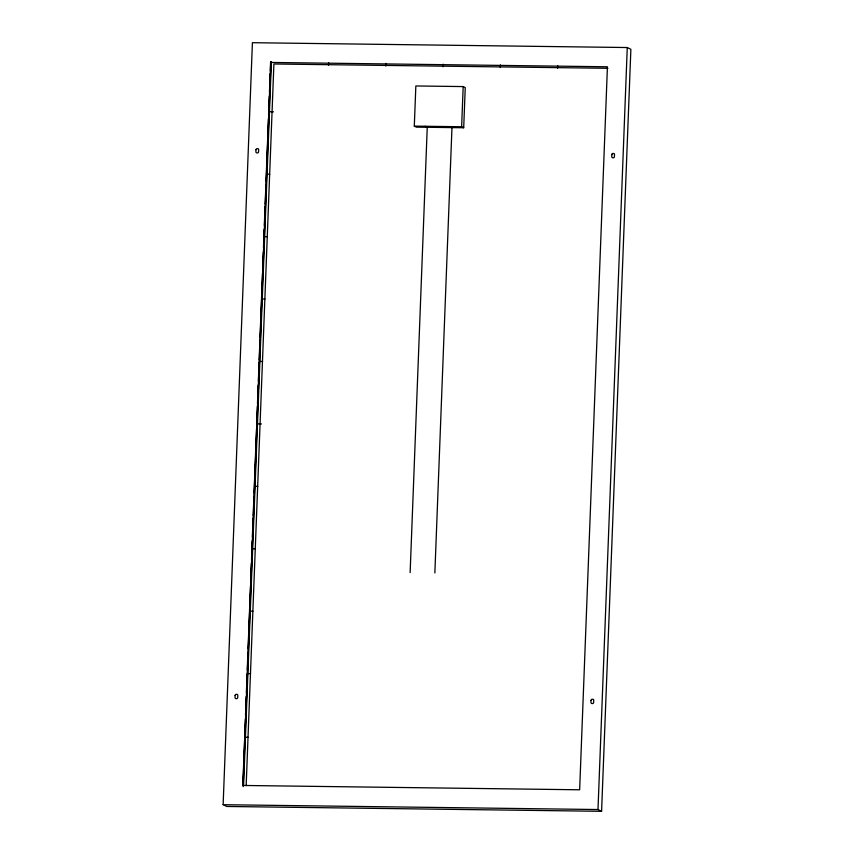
<?xml version="1.0" encoding="UTF-8"?>
<svg xmlns="http://www.w3.org/2000/svg" width="854" height="854" viewBox="0 0 854 854"><rect width="100%" height="100%" fill="white"/><g stroke="black" fill="none" stroke-linecap="round" stroke-linejoin="round"><path stroke-width="1.28" d="M223.129 804.703L252.41 42.7L627.263 47.536L630.871 49.297L601.59 811.3L226.737 806.464L223.129 804.703L597.992 809.539L601.59 811.3M242.963 781.752L243.678 763.113M243.828 759.121L244.543 740.482M244.65 737.824L245.365 719.185M245.514 715.193L246.23 696.554M246.39 692.562L247.105 673.923M247.254 669.931L247.916 652.627M248.076 648.634L248.792 629.996M248.941 626.003L249.656 607.365M249.816 603.372L250.478 586.068M250.628 582.076L251.343 563.437M251.503 559.445L252.218 540.806M252.368 536.814L253.083 518.175M253.19 515.517L253.905 496.879M254.054 492.886L254.823 472.913M254.93 470.255L255.645 451.617M255.794 447.624L256.51 428.986M256.616 426.327L257.385 406.355M257.481 403.696L258.196 385.058M258.356 381.065L259.072 362.427M259.168 359.769L259.936 339.807M260.043 337.138L260.758 318.499M260.908 314.507L261.623 295.868M261.73 293.21L262.498 273.248M262.594 270.579L263.31 251.941M263.47 247.948L264.185 229.31M264.334 225.317L265.05 206.689M265.156 204.021L265.872 185.382M266.021 181.39L266.736 162.762M266.896 158.759L267.612 140.131M267.708 137.462L268.423 118.823M268.583 114.831L269.298 96.203M269.448 92.2L270.163 73.572M270.27 70.903L270.622 61.584M243.155 786.683L270.996 61.99M243.582 785.477L271.38 61.968M246.165 785.659L273.899 63.986L607.92 68.288M328.534 65.331L328.63 62.705M385.794 66.068L385.891 63.442M414.297 126.125L415.845 85.966L463.178 86.574L465.249 87.588L463.701 127.748L416.368 127.139L414.297 126.125L461.63 126.744L463.701 127.748M410.133 572.628L427.246 127.278L425.175 126.264M443.055 66.804L443.151 64.178M434.857 572.949L451.969 127.598L449.898 126.584M461.63 126.744L463.178 86.574M500.316 67.541L500.412 64.925M557.577 68.277L557.673 65.662M611.838 154.296L611.752 156.592A1.153 1.121 -63.9 0 0 612.83 157.755L613.61 157.766A1.302 1.26 -63.9 0 0 614.421 156.581L614.506 154.521A1.067 1.035 -63.9 0 0 613.748 153.474L612.382 153.56L611.827 154.553M597.992 809.539L627.263 47.536M269.458 111.767L273.461 111.821M267.067 174.195L269.725 174.227M264.665 236.622L267.334 236.654M262.263 299.039L264.932 299.081M259.872 361.466L262.53 361.498M257.47 423.894L261.463 423.947M255.068 486.31L257.737 486.353M252.677 548.738L255.335 548.77M250.275 611.165L252.944 611.197M247.884 673.582L250.542 673.625M245.429 737.258L248.098 737.29M235.117 695.434L235.031 697.472A1.153 1.121 -63.9 0 0 236.11 698.625L236.889 698.636A1.302 1.26 -63.9 0 0 237.711 697.462L237.786 695.391A1.067 1.035 -63.9 0 0 237.038 694.345L235.661 694.43L235.117 695.434M255.976 149.717L255.89 151.756A1.153 1.121 -63.9 0 0 256.969 152.919L257.748 152.93A1.302 1.26 -63.9 0 0 258.57 151.745L258.645 149.685A1.067 1.035 -63.9 0 0 257.887 148.639L256.52 148.713L255.976 149.717M270.739 62.449L242.974 785.456L579.652 789.79L607.429 66.783L270.739 62.449M591.032 700.333L590.957 702.372A1.153 1.121 -63.9 0 0 592.035 703.536L592.815 703.547A1.302 1.26 -63.9 0 0 593.626 702.362L593.711 700.291A1.067 1.035 -63.9 0 0 592.954 699.255L591.587 699.33L591.032 700.333"/></g></svg>
